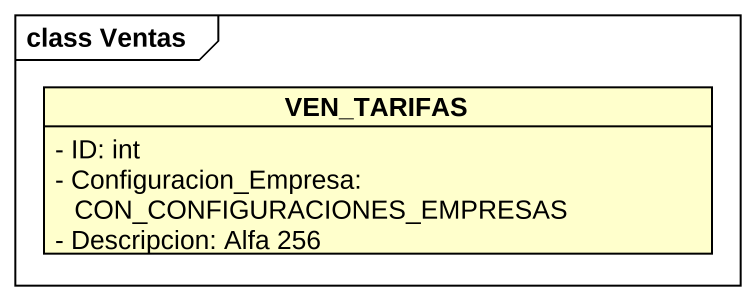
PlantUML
@startuml
mainframe class Ventas
hide circle
hide empty members
skinparam classAttributeIconSize 0
class VEN_TARIFAS {
  - ID: int
  - Configuracion_Empresa: CON_CONFIGURACIONES_EMPRESAS
  - Descripcion: Alfa 256
}
@enduml
